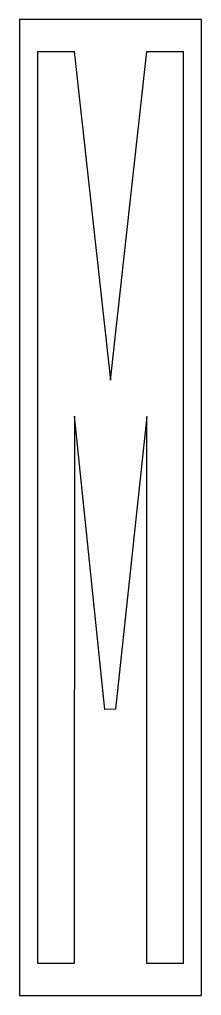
# Model space of a CAD drawing. Extents: x 0 to 20, y 0 to 107.
import ezdxf

# ---------------------------------------------------------------- set-up
doc = ezdxf.new("R2010")
doc.units = 0
doc.layers.add('CUT', color=7, linetype='Continuous')
doc.layers.add('OUTSIDE', color=1, linetype='Continuous')

msp = doc.modelspace()

# ---------------------------------------------------------------- linework, layer by layer
at = {"layer": 'CUT'}
msp.add_lwpolyline([(2, 103.48), (5.9975, 103.48), (9.995, 67.47), (13.9925, 103.48), (18, 103.48), (18, 3.52), (13.9925, 3.52), (13.9925, 63.47), (10.5447, 31.39), (9.3854, 31.36), (6.0375, 63.5), (5.9975, 3.52), (2, 3.52)], close=True, dxfattribs=at)
at = {"layer": 'OUTSIDE'}
msp.add_lwpolyline([(0, 0), (20, 0), (20, 107), (0, 107)], close=True, dxfattribs=at)

doc.saveas('drawing.dxf')
